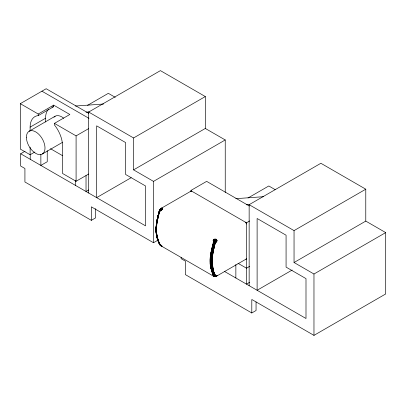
<?xml version="1.0" encoding="UTF-8"?>
<svg xmlns="http://www.w3.org/2000/svg" width="406" height="406" viewBox="0 0 406 406"><rect width="100%" height="100%" fill="white"/><g stroke="black" fill="none" stroke-linecap="round" stroke-linejoin="round"><path stroke-width="0.61" d="M191.013 191.114L161.578 208.111C160.639 208.699 159.319 209.856 159.741 211.079L159.979 211.237L160.781 210.42L161.375 210.541L161.415 209.014L162.329 208.182L161.522 208.288L159.984 209.729L156.483 224.097L156.574 233.166L157.929 239.804C155.797 234.592 156.178 228.786 156.812 223.31C157.69 216.997 155.528 225.751 156.574 226.629L156.229 230.679L156.686 234.186C157.208 240.606 155.701 230.364 156.188 229.776C156.092 223.594 155.782 234.841 156.828 235.181M157.163 235.612L156.894 236.662L158.289 241.433L159.802 244.605L161.101 245.894L213.485 276.161L215.236 276.516L217.058 275.364L216.916 275.897C213.8 278.394 213.5 273.705 212.511 271.538C209.156 262.068 211.419 251.821 214.297 242.549L217.017 240.667L216.743 239.961L215.992 239.164L214.048 239.164L213.5 239.855L213.556 240.946C211.891 249.654 208.486 258.982 210.861 268.102C212.044 270.766 212.277 278.531 216.743 276.055L246.178 259.058M162.329 208.182C158.254 209.288 158.386 216.702 157.081 220.25C158.893 217.56 157.376 209.663 161.984 208.415L162.055 208.065L161.415 208.202L161.065 209.085L161.192 210.45L161.669 209.953L161.811 208.527C157.64 209.46 158.492 217.174 157.254 220.438L156.493 227.761M162.095 246.224L160.456 245.371L159.959 244.305C157.315 241.017 156.696 235.46 156.361 231.055L156.787 222.605L156.315 224.538L156.229 230.679L156.031 228.568L156.594 224.021L156.092 228.451L156.417 233.506L156 230.207L156.533 222.838L158.477 215.271L158.096 215.505L157.35 218.677L156.386 226.284L157.031 220.159L159.979 209.663M216.474 241.499L213.556 240.946C212.516 239.479 216.581 242.088 217.017 240.667L215.89 242.346L214.043 241.88L213.744 241.748L213.81 239.332L215.992 239.164L216.525 239.636L215.647 242.692L213.708 242.012L214.429 241.707C216.444 243.164 217.946 239.479 215.043 240.367C213.257 237.129 215.464 240.991 214.15 242.311L213.947 242.407C210.262 250.172 211.8 259.023 212.541 267.25C213.262 269.949 214.317 275.608 216.743 276.055C215.596 276.684 214.094 276.831 213.094 275.841C214.135 276.329 215.266 277.07 215.992 275.978L216.525 276.121L214.693 276.552L214.048 275.978L213.389 276.095L214.15 276.461L213.703 275.765L215.667 275.725L215.672 275.172L214.678 275.755L214.51 276.445L214.084 276.385L214.332 276.105L215.956 276.42L216.246 275.522L216.687 275.628C217.723 276.745 212.78 276.187 214.15 276.461M156.056 230.456L156.3 224.432L157.609 218.281L156.736 221.534L157.198 221.986M215.733 276.496C209.054 266.463 211.891 253.583 214.672 242.671L214.779 241.504L215.865 240.799L216.266 239.367L216.185 239.987L215.139 240.91L213.723 241.474L216.525 239.636M158.751 213.206L159.01 213.531L160.121 209.435L161.811 208.121L160.248 209.481L159.512 210.79L160.076 211.018M214.129 239.307L214.287 241.123L213.637 242.25C210.77 253.095 208.151 265.346 213.952 275.755L215.246 276.603M213.657 241.2L216.261 241.768L216.743 240.2L215.819 240.027L216.276 239.525M157.914 240.21C156.538 237.343 156.406 234.44 156.569 231.816L156.62 235.414L157.914 240.21L156.599 235.79L156.295 228.248M156.386 226.284C156.614 219.494 159.355 210.755 157 223.158L156.731 223.386M210.663 267.158L212.511 271.538L215.571 276.181C216.733 276.653 216.616 274.806 215.571 276.181C212.967 275.243 212.389 271.244 211.084 269.026C209.212 260.951 210.907 252.319 212.886 244.645M156.493 226.624L156.351 226.792C156.62 227.609 154.874 234.602 157.02 221.174L156.635 223.29M156.229 230.679C156.427 219.387 155.493 235.825 157.193 237.099L157.66 238.921M159.979 211.237L159.939 209.897L160.537 209.354L161.842 208.857L162.329 209.308L159.741 211.079L157.827 217.367M216.743 240.2L215.672 240.986L212.962 251.943L212.115 257.643L211.962 260.485L212.47 265.032L213.678 270.462C211.364 266.646 210.374 262.083 210.237 257.637L211.597 249.436C211.952 247.574 214.414 250.715 214.261 247.508L212.201 247.046M161.502 210.242L160.639 210.024L159.756 210.785L159.817 210.217M210.856 252.994L211.369 260.596L212.47 265.032C212.927 266.493 210.12 266.706 210.354 265.189L210.161 258.774M216.246 275.522L215.535 276.552L214.155 276.009L213.647 275.633L212.505 272.928L210.856 267.387L211.957 267.463L212.769 266.93M216.007 239.799L213.586 239.55L215.175 240.042L215.322 240.398L215.018 239.398L216.058 239.291L215.292 240.748L215.865 240.799L216.743 239.961L216.185 239.987L215.393 240.951L214.317 245.138L212.602 255.547L211.968 261.911L210.262 261.895L211.191 266.204L214.16 272.665L212.505 272.928L211.602 270.807M215.353 276.593L214.383 276.024L215.048 275.628L216.687 275.628C216.672 276.765 214.977 275.654 214.921 276.603M159.832 244.118L160.04 244.899L161.669 246.234L159.72 244.397L160.137 244.224L160.456 245.371M157.939 238.931C158.076 241.661 159.365 244.889 161.781 246.168L160.294 245.153L159.959 244.305M213.647 275.633L213.952 275.755L211.13 268.655L212.627 268.579L212.962 267.843L212.541 267.25L212.607 265.991L211.962 264.732L210.887 259.084L210.765 254.598L212.272 254.846L212.764 254.42C213.054 250.304 212.495 244.701 215.809 241.763L216.165 240.2M211.333 269.929L213.125 269.68L213.175 268.736L212.358 267.336L210.831 262.043L210.42 257.5L212.358 257.769L211.962 260.485L210.257 260.424L211.018 264.854L213.607 271.203L211.947 271.436L214.307 275.796L214.972 276.374L213.683 276.181M156.016 230.334L156.234 226.883M215.794 276.42L216.017 276.126C216.662 276.511 215.226 275.654 214.83 276.156L214.617 276.1M160.411 245.325C162.278 246.731 160.624 245.64 160.517 244.579L160.04 244.899L160.543 245.341M157.68 217.108C158.812 214.195 158.807 210.247 161.415 208.202L160.309 209.166L159.553 210.612L160.674 208.765L162.045 208.182L160.507 209.131L160.385 210.638L159.928 210.516M156.183 227.604L156.594 224.021M159.619 210.45L160.669 208.801L161.923 208.745L160.832 208.74L159.7 210.217L158.066 215.616L156.975 221.92M160.903 245.046L160.588 245.498L161.41 246.092M158.776 213.282L160.34 209.146L160.253 209.694M161.065 245.32C159.396 245.412 159.284 242.686 158.289 241.433C158.381 239.18 159 244.661 160.04 244.925M156.285 226.183L156.483 224.097M213.094 240.403L213.531 240.022L215.484 240.053L215.561 240.778M215.647 242.692L215.809 241.763M156.949 236.51L158.472 241.697L157.695 239.403M156.752 221.63L157.711 216.987L160.045 209.577L158.776 213.104L159.01 212.983M246.488 258.373L246.452 258.668A1.502 0.868 60 0 1 245.96 259.13M156.148 226.984L156.335 225.503M158.472 241.697L157.198 238.266L157.619 237.383M215.221 276.344L214.287 276.425C213.186 274.695 214.952 277.552 215.408 276.273L214.063 276.268M156.787 222.605L156.533 224.843L156.533 222.838M156.361 224.64L156.589 222.752M156.437 224.746L156.675 222.676M212.348 247.163L211.851 251.847L212.013 259.023L210.313 258.921M157.421 238.662L156.894 236.662M160.456 209.577L160.847 208.628M156.675 235.267C157.518 241.519 156.376 233.13 156.477 232.405L157.751 239.241L158.858 242.27L158.299 240.702L158.985 241.935M156.513 223.092L156.828 221.311M156.559 223.188L156.914 221.24M215.799 276.278L214.906 276.496L215.444 275.42L211.699 268.767L210.45 264.722L211.962 264.732L212.358 264.052L211.333 254.785L211.607 250.162L213.277 250.492L213.673 249.832M156.366 232.526L156.417 234.617L157.097 237.434M214.86 275.973L214.693 276.593M215.667 275.725L215.49 276.374L215.21 276.207M156.28 232.658C157.295 237.83 155.325 232.227 156.361 231.055M156.797 221.727L157.188 219.793M156.873 221.823L157.295 219.732M215.992 275.978C215.956 276.659 215.657 276.176 215.139 276.587M161.842 208.857L161.811 208.527L161.03 208.709C160.01 209.374 161.761 210.415 161.441 209.755L160.248 209.481L160.583 208.907L162.095 209.471L160.862 209.821L160.319 210.45M213.043 244.732L213.921 245.057C211.176 255.064 209.816 266.133 214.678 275.755C209.912 267.092 210.628 256.678 213.236 247.467M216.723 240.418L213.947 242.407C211.242 252.628 207.979 264.742 214.008 274.4L214.769 274.06L211.419 267.508L210.161 263.134M214.003 247.558L215.104 242.61L216.022 241.783M157.081 220.25L157.498 218.332M157.152 220.346L157.609 218.281M213.637 242.25L213.947 242.407L212.911 247.381L212.602 255.547L212.115 257.643L212.171 250.365L213.216 244.813M214.779 241.504L215.185 240.215L213.5 239.855L213.221 240.098L213.419 240.717L216.611 241.26M160.959 208.648L160.898 209.095C160.441 209.207 159.172 210.389 159.883 210.587M161.755 209.643L160.203 209.405L159.705 210.577M158.096 215.505L158.543 216.033L157.929 217.459L159.604 210.785L157.254 220.438M157.939 218.428C157.015 219.854 157.523 217.362 157.767 216.926M157.396 218.768L157.848 216.87M157.472 218.859L157.954 216.824M214.109 276.263C213.449 275.958 214.414 276.892 214.155 276.009M157.711 216.987L157.35 218.677M214.155 276.161L214.972 276.374L215.124 275.775M157.701 217.19L158.228 215.398M157.751 217.276L158.33 215.358M214.789 242.524L215.043 240.367L213.982 241.032M158.137 215.779L158.908 213.013M158.315 215.956L159.147 212.932M214.683 245.173C213.429 246.137 213.343 249.238 213.409 250.989L212.962 251.943L211.287 251.649L211.135 256.237L212.028 263.301L210.328 263.327M215.672 275.172L215.236 276.516C214.759 276.009 214.759 276.887 214.383 276.116M162.111 209.141L161.745 209.491L160.568 208.923M159.807 210.43L161.05 209.354L162.329 209.308M159.822 210.455L160.081 209.851M161.923 245.894L161.593 245.99L161.872 246.264M211.008 253.131L212.688 253.39L213.17 252.141L213.439 247.508L215.104 242.61L213.947 242.407M159.66 243.245L159.568 244.184M214.048 275.978L214.693 276.552L215.236 276.516M160.537 209.354L160.669 208.801M159.725 210.359L159.939 209.897L159.639 210.394M217.058 275.364L216.555 276.044M213.602 244.96L214.672 242.671M160.477 209.298L161.304 208.501L160.512 209.1M156.244 233.272L156.036 230.009L156.442 229.796M159.761 210.161L160.121 209.435M160.421 209.526L159.944 210.947M213.419 240.717L213.896 240.083L215.987 239.591M215.632 276.415L215.855 275.517L215.444 275.42M156.249 225.594L156.056 228.989L156.493 232.125M213.998 240.814L214.607 240.276M215.825 239.824L215.606 239.428L215.134 239.687L213.81 239.332M156.396 224.183L156.214 226.076M216.895 240.459L214.15 242.311L212.714 247.315L212.262 256.242L210.567 256.054L210.831 260.581L212.541 267.25M161.106 245.513L161.385 246.031L160.974 245.711M160.674 209.166L161.304 208.501M213.221 275.999L213.739 276.263L213.485 276.161M215.936 242.057C211.277 252.395 210.009 265.082 215.048 275.628M213.561 276.039L213.871 275.918M215.931 276.187L216.459 275.679M159.903 210.293L162.014 209.273M212.028 263.301L212.282 263.052M161.233 208.435L161.593 208.131M216.159 276.1L216.89 275.441M216.038 275.644L215.627 275.973L215.368 275.598M213.647 240.535L215.16 239.865M210.496 266.184L212.018 269.985L214.404 274.273M215.484 240.053L216.317 239.748M216.459 241.26L217.058 241.007M212.013 259.023L212.282 258.855M215.175 240.042L215.819 240.027M34.911 151.986L30.13 154.747L20.3 149.073L20.3 103.667L46.177 88.731L88.838 113.36M20.3 103.667L38.235 114.025L53.643 105.129L69.847 114.482L54.44 123.378L54.44 124.967A22.919 13.231 60 0 1 62.539 145.85L62.539 173.458L76.089 181.279L88.681 174.012M30.13 130.899L30.13 127.139A22.919 13.231 60 0 1 38.235 115.608L53.643 106.712L53.643 105.129M30.13 127.139L45.538 118.242A22.919 13.231 60 0 1 48.466 109.204M29.136 131.239L55.17 116.207M87.559 105.332L108.341 93.334L115.248 97.318M88.681 193.033L88.681 112.046L160.416 70.629L205.309 96.552L205.309 128.458L133.579 169.87L133.579 137.964L205.309 96.552M95.593 208.674L95.593 217.88L91.34 220.331L24.923 181.989L24.923 168.49L20.67 166.034L20.67 153.762L25.05 151.235M42.285 154.016L62.351 142.43M54.44 123.378L76.089 135.878L88.523 128.702M88.681 189.962L86.026 191.495L86.026 175.544M131.148 177.716L96.653 197.631L96.653 125.85L125.611 142.567L125.611 174.468L145.536 185.973L145.536 225.853L20.67 153.762M133.579 169.87L153.504 181.375L225.239 139.958L225.239 192.459M91.34 220.331L91.34 206.837L153.504 242.727L158.289 239.966M248.02 197.976L268.808 185.973L275.182 189.658M249.147 285.672L249.147 204.685L320.877 163.273L365.776 189.196L365.776 221.097L294.045 262.515L294.045 230.608L365.776 189.196M249.304 206.004L206.639 181.37L190.698 190.576L246.488 222.787L249.68 220.945M249.68 266.346L246.488 268.188L237.987 263.281M249.68 282.297L246.488 284.139L246.488 222.787M292.163 270.041L257.115 290.275L257.115 218.489L286.073 235.211L286.073 267.112L305.997 278.617L305.997 318.497L224.467 271.426M294.045 262.515L313.97 274.014L385.7 232.602L385.7 293.954L313.97 335.371L251.801 299.476L251.801 312.975L256.054 310.524L256.054 301.932M160.857 208.953L161.669 208.648M160.705 208.973L161.167 208.785M215.393 240.951L213.891 241.519M161.471 209.943L160.989 210.394L160.862 209.821M161.126 208.461L161.984 208.415M160.086 244.463L159.913 244.752M214.764 239.464L213.5 239.855M212.688 253.39L212.957 253.283M213.531 240.022L214.804 239.657M213.678 240.722L213.998 240.621M214.972 276.374L215.353 276.308M214.434 239.403L213.81 239.57M161.329 208.435L161.75 208.324M213.125 269.68L213.414 269.609M159.984 209.729L160.639 210.024M215.997 240.007L216.464 240.185M214.008 274.4L213.13 274.349L212.505 272.928L213.302 274.4M75.389 106.032L103.596 104.012M86.016 112.163L89.147 111.939M235.85 198.671L263.433 196.702M246.478 204.807L249.614 204.583M161.923 208.745L161.177 208.841L161.974 208.948L161.415 209.014L161.735 209.217M215.637 240.23L215.977 240.215M215.865 240.799L216.941 240.92M160.74 244.975L160.883 245.244L159.974 244.716M160.872 245.731L161.644 245.848M160.213 245.077L160.477 245.183L158.858 242.697M214.317 245.138L213.921 245.057M161.735 209.349L161.065 209.085M214.15 241.621L214.429 241.707M215.21 276.587L214.332 276.105M215.271 239.474L215.642 239.652M213.921 276.374L213.389 276.095M160.781 210.42L160.106 209.872M205.309 128.458L225.239 139.958M365.776 221.097L385.7 232.602M88.681 112.046L133.579 137.964M249.147 204.685L294.045 230.608M41.925 91.183L88.965 118.344M213.12 240.332L216.403 242.23M50.481 148.703L62.57 155.681M251.801 312.975L185.385 274.629L185.385 261.134L181.137 258.678L181.137 257.45M160.685 245.544L160.847 245.544M213.972 240.433L214.332 240.712M159.974 244.635L159.071 242.808M156.077 231.755L156.295 232.11L156.188 229.776M157.381 236.505L157.142 236.226L157.67 238.576M158.985 242.991L158.218 241.128M246.452 223.676L245.427 222.173A1.502 0.868 60 0 1 246.452 223.676L246.488 224.01M213.13 274.349L213.952 275.755M158.908 242.849L157.665 239.657M157.736 239.956L158.37 241.57M158.198 240.053L157.832 239.083L158.142 240.164M158.117 240.215L156.873 234.993M157.777 238.429L157.457 237.419L157.706 238.53M157.178 238.114L157.812 240.088M156.858 236.901L157.32 238.54M156.62 235.414L157 237.317M156.584 235.647L156.924 237.185M156.452 233.983L156.823 236.17M156.391 234.12L156.721 236.053M156.356 234.348L156.645 235.922M156.219 232.79L156.493 234.744M156.249 231.171L156.417 233.506M156.163 231.293L156.315 233.394M156.097 229.892L156.193 231.999M156.036 230.009L156.122 231.882M156 230.207L156.061 231.628M156.107 227.492L156.127 229.101M156.183 228.345L156.132 230.567M313.97 274.014L313.97 335.371M235.861 264.509L235.861 278.003M153.504 181.375L153.504 242.727M76.089 135.878L76.089 181.279M75.399 180.452L75.399 185.359M47.238 150.697L47.238 161.74L40.864 165.42L40.864 154.376M45.538 118.242L45.538 122.008M38.235 114.025L38.235 115.608M30.237 154.376L30.237 159.289M30.13 147.216L30.13 154.747M54.013 117.172A13.149 7.592 60 0 1 63.681 118.212M51.877 107.057A22.919 13.231 60 0 1 53.643 106.712M159.71 243.91C159.873 245.254 159.182 243.174 159.786 243.641L159.71 243.91M191.764 191.19L190.734 191.505A1.502 0.868 60 0 1 191.764 191.19M26.41 137.258A13.149 7.592 60 0 0 40.356 154.61A13.149 7.592 60 0 0 40.356 136.015A13.149 7.592 60 0 0 26.41 137.258"/></g></svg>
